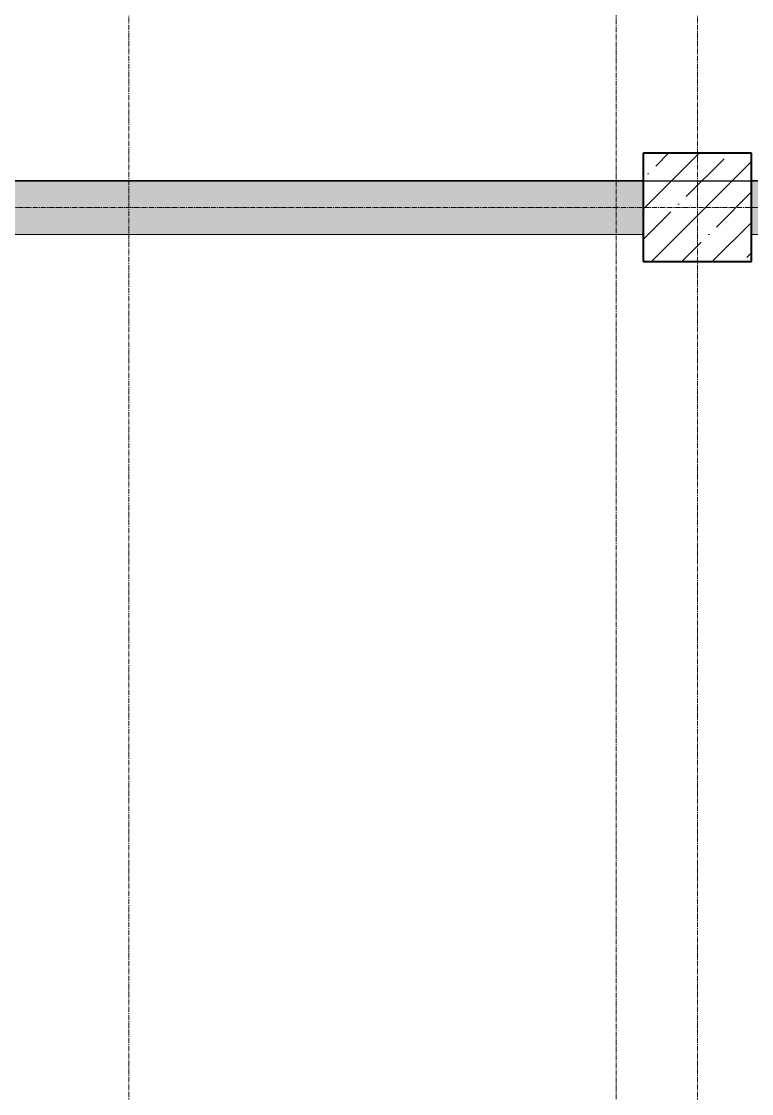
# Model space of a CAD drawing. Header units: millimetres. Extents: x -231292 to 573618, y -153144 to 564035.
# Drawn here: x 12687 to 15383, y -77120 to -73158 of the extents above; entities that cross this region are included whole.
import ezdxf

# ---------------------------------------------------------------- set-up
doc = ezdxf.new("R2010")
doc.units = ezdxf.units.MM
doc.linetypes.add('CENTER2', pattern=[28.575, 19.05, -3.175, 3.175, -3.175])
doc.linetypes.add('HIDDEN2', pattern=[4.7625, 3.175, -1.5875])
doc.layers.get('0').update_dxf_attribs({"color": 250})
for name, color, linetype, lineweight in [('АР_Колонны', 250, 'Continuous', 35), ('АР_Стены ЖБ', 250, 'Continuous', 35), ('АР_Стены ПЕНОблок', 250, 'Continuous', 20), ('АР_Штриховка', 250, 'Continuous', 0), ('РД_Оси_100', 250, 'Continuous', 0)]:
    doc.layers.add(name, color=color, linetype=linetype, lineweight=lineweight)
pattern_1 = [(45, (8883.46, -162345.28), (-112.2532, 112.2532), []), (45, (8995.71, -162345.28), (-112.2532, 112.2532), [198.4375, -39.6875, 0, -39.6875])]

# ---------------------------------------------------------------- blocks, each defined once
blk = doc.blocks.new('оси_рен')
at = {"layer": 'РД_Оси_100', "color": 251, "linetype": 'CENTER2', "true_color": 0x636466}
for p, q in [((1199852.916, 135558.25), (1199852.916, 223268.25)), ((1189697.958, 210913.25), (1241712.916, 210913.25))]:
    blk.add_line(p, q, dxfattribs=at)
for points in [[(1201652.916, 223268.25), (1201652.916, 135558.25)], [(1201952.916, 135558.25), (1201952.916, 223268.25)]]:
    blk.add_lwpolyline(points, dxfattribs=at)

msp = doc.modelspace()

# ---------------------------------------------------------------- hatches: boundary and pattern name
at = {"layer": 'АР_Штриховка', "linetype": 'Continuous', "lineweight": 5, "true_color": 0x000000}
h = msp.add_hatch(dxfattribs=at)
h.set_pattern_fill('ANSI35', color=18, scale=25, style=0)
h.set_pattern_definition(pattern_1)
h.paths.add_polyline_path([(14983.458, -74045.283), (15383.458, -74045.283), (15383.458, -73645.283), (14983.458, -73645.283)], flags=0)
h = msp.add_hatch(dxfattribs=at)
h.set_pattern_fill('ANSI35', color=18, scale=25, style=0)
h.set_pattern_definition(pattern_1)
h.paths.add_polyline_path([(14983.458, -74045.283), (15383.458, -74045.283), (15383.458, -73645.283), (14983.458, -73645.283)], flags=0)
at = {"layer": 'АР_Штриховка', "linetype": 'Continuous', "lineweight": 0, "true_color": 0x000000}
h = msp.add_hatch(dxfattribs=at)
h.set_pattern_fill('AR-CONC', color=18, angle=-315, style=0)
h.set_pattern_definition([(95, (8883.46, -162345.28), (140.09465, 117.55338), [19.05, -209.55]), (40, (8883.46, -162345.28), (-160.01845, 110.17673), [15.24, -167.6406]), (145.45144, (8895.13, -162335.49), (-19.9238, 227.7301), [16.19, -178.09024]), (91.1842, (8847.54, -162309.36), (221.41024, 161.9534), [28.575, -314.325]), (141.63556, (8866, -162295.87), (-7.0866, 342.8268), [24.285, -267.1356]), (36.18415, (8847.54, -162309.36), (-7.0866, 342.8268), [22.86, -251.4597]), (66, (8874.48, -162300.38), (179.51998, 34.89515), [19.05, -209.55]), (11, (8874.48, -162300.38), (-86.53993, 173.9412), [15.24, -167.64]), (116.45145, (8889.44, -162297.47), (92.98005, 208.83634), [16.19, -178.08994]), (82.5, (8883.46, -162345.28), (-57.60547, 61.973414), [0, -165.608, 0, -170.18, 0, -168.275]), (52.5, (8883.46, -162345.28), (-23.58973, 118.087), [0, -97.028, 0, -161.798, 0, -64.135]), (12.5, (8843.406, -162385.335), (99.927863, 91.826196), [0, -63.5, 0, -198.12, 0, -262.89]), (2.5, (8825.45, -162403.3), (86.7639, 122.7224), [0, -82.55, 0, -131.572, 0, -186.69])])
h.paths.add_polyline_path([(9283.458, -73745.283), (9283.458, -73945.283), (9583.302, -73945.283), (9583.302, -73745.283)], flags=0)
h.paths.add_polyline_path([(10683.302, -73745.283), (10683.302, -73945.283), (14983.458, -73945.283), (14983.458, -73745.283)], flags=0)
h = msp.add_hatch(dxfattribs=at)
h.set_pattern_fill('AR-CONC', color=18, angle=-315, style=0)
h.set_pattern_definition([(95, (8883.46, -162345.28), (140.09465, 117.55338), [19.05, -209.55]), (40, (8883.46, -162345.28), (-160.01845, 110.17673), [15.24, -167.6406]), (145.45144, (8895.13, -162335.49), (-19.9238, 227.7301), [16.19, -178.09024]), (91.1842, (8847.54, -162309.36), (221.41024, 161.9534), [28.575, -314.325]), (141.63556, (8866, -162295.87), (-7.0866, 342.8268), [24.285, -267.1356]), (36.18415, (8847.54, -162309.36), (-7.0866, 342.8268), [22.86, -251.4597]), (66, (8874.48, -162300.38), (179.51998, 34.89515), [19.05, -209.55]), (11, (8874.48, -162300.38), (-86.53993, 173.9412), [15.24, -167.64]), (116.45145, (8889.44, -162297.47), (92.98005, 208.83634), [16.19, -178.08994]), (82.5, (8883.46, -162345.28), (-57.60547, 61.973414), [0, -165.608, 0, -170.18, 0, -168.275]), (52.5, (8883.46, -162345.28), (-23.58973, 118.087), [0, -97.028, 0, -161.798, 0, -64.135]), (12.5, (8843.406, -162385.335), (99.927863, 91.826196), [0, -63.5, 0, -198.12, 0, -262.89]), (2.5, (8825.45, -162403.3), (86.7639, 122.7224), [0, -82.55, 0, -131.572, 0, -186.69])])
h.paths.add_polyline_path([(15383.458, -73745.283), (15383.458, -73945.283), (18982.189, -73945.283), (18982.189, -73745.283)], flags=0)
h.paths.add_polyline_path([(18982.189, -73745.283), (18982.189, -73945.283), (21283.458, -73945.283), (21283.458, -73745.283)], flags=0)

# ---------------------------------------------------------------- linework, layer by layer
at = {"lineweight": -3}
msp.add_lwpolyline([(26983.452, -76195.283), (26983.452, -76195.324), (22503.452, -76468.567), (22503.452, -73648.567), (21283.452, -73648.567), (21283.452, -73748.567), (8983.452, -73748.567), (8983.452, -71548.567), (36563.452, -71548.567), (36563.452, -74948.567), (36283.452, -74948.567), (36283.452, -76198.567)], dxfattribs=at)
at = {"layer": 'АР_Колонны', "color": 18, "linetype": 'HIDDEN2', "lineweight": 25, "true_color": 0x000000}
for p, q in [((14983.458, -73645.283), (15383.458, -73645.283)), ((14983.458, -74045.283), (14983.458, -73645.283)), ((14983.458, -73645.283), (15383.458, -73645.283)), ((14983.458, -74045.283), (14983.458, -73645.283)), ((15383.458, -73645.283), (15383.458, -74045.283)), ((15383.458, -73645.283), (15383.458, -74045.283)), ((15383.458, -74045.283), (14983.458, -74045.283)), ((15383.458, -74045.283), (14983.458, -74045.283))]:
    msp.add_line(p, q, dxfattribs=at)
at = {"layer": 'АР_Колонны', "color": 18, "linetype": 'Continuous', "lineweight": 30, "true_color": 0x000000}
for p, q in [((15383.458, -73645.283), (14983.458, -73645.283)), ((14983.458, -73645.283), (14983.458, -74045.283)), ((15383.458, -73645.283), (14983.458, -73645.283)), ((14983.458, -73645.283), (14983.458, -74045.283)), ((15383.458, -74045.283), (15383.458, -73645.283)), ((15383.458, -74045.283), (15383.458, -73645.283)), ((14983.458, -74045.283), (15383.458, -74045.283)), ((14983.458, -74045.283), (15383.458, -74045.283))]:
    msp.add_line(p, q, dxfattribs=at)
at = {"layer": 'АР_Стены ЖБ', "color": 18, "linetype": 'Continuous', "lineweight": 40, "true_color": 0x000000}
for p, q in [((15383.458, -73645.283), (14983.458, -73645.283)), ((14983.458, -73645.283), (14983.458, -74045.283)), ((15383.458, -73645.283), (14983.458, -73645.283)), ((14983.458, -73645.283), (14983.458, -74045.283)), ((15383.458, -74045.283), (15383.458, -73645.283)), ((15383.458, -74045.283), (15383.458, -73645.283)), ((14983.458, -74045.283), (15383.458, -74045.283)), ((14983.458, -74045.283), (15383.458, -74045.283))]:
    msp.add_line(p, q, dxfattribs=at)
at = {"layer": 'АР_Стены ПЕНОблок', "color": 18, "linetype": 'Continuous', "lineweight": 20, "true_color": 0x000000}
for p, q in [((14983.458, -73745.283), (10683.302, -73745.283)), ((14983.458, -73945.283), (14983.458, -73745.283)), ((15383.458, -73745.283), (15383.458, -73945.283)), ((18982.189, -73745.283), (15383.458, -73745.283)), ((10683.302, -73945.283), (14983.458, -73945.283)), ((15383.458, -73945.283), (18982.189, -73945.283))]:
    msp.add_line(p, q, dxfattribs=at)

# ---------------------------------------------------------------- block references
at = {"rotation": 359.999868838025}
msp.add_blockref('оси_рен', (-1186769.82, -284755.728), dxfattribs=at)

doc.saveas('drawing.dxf')
